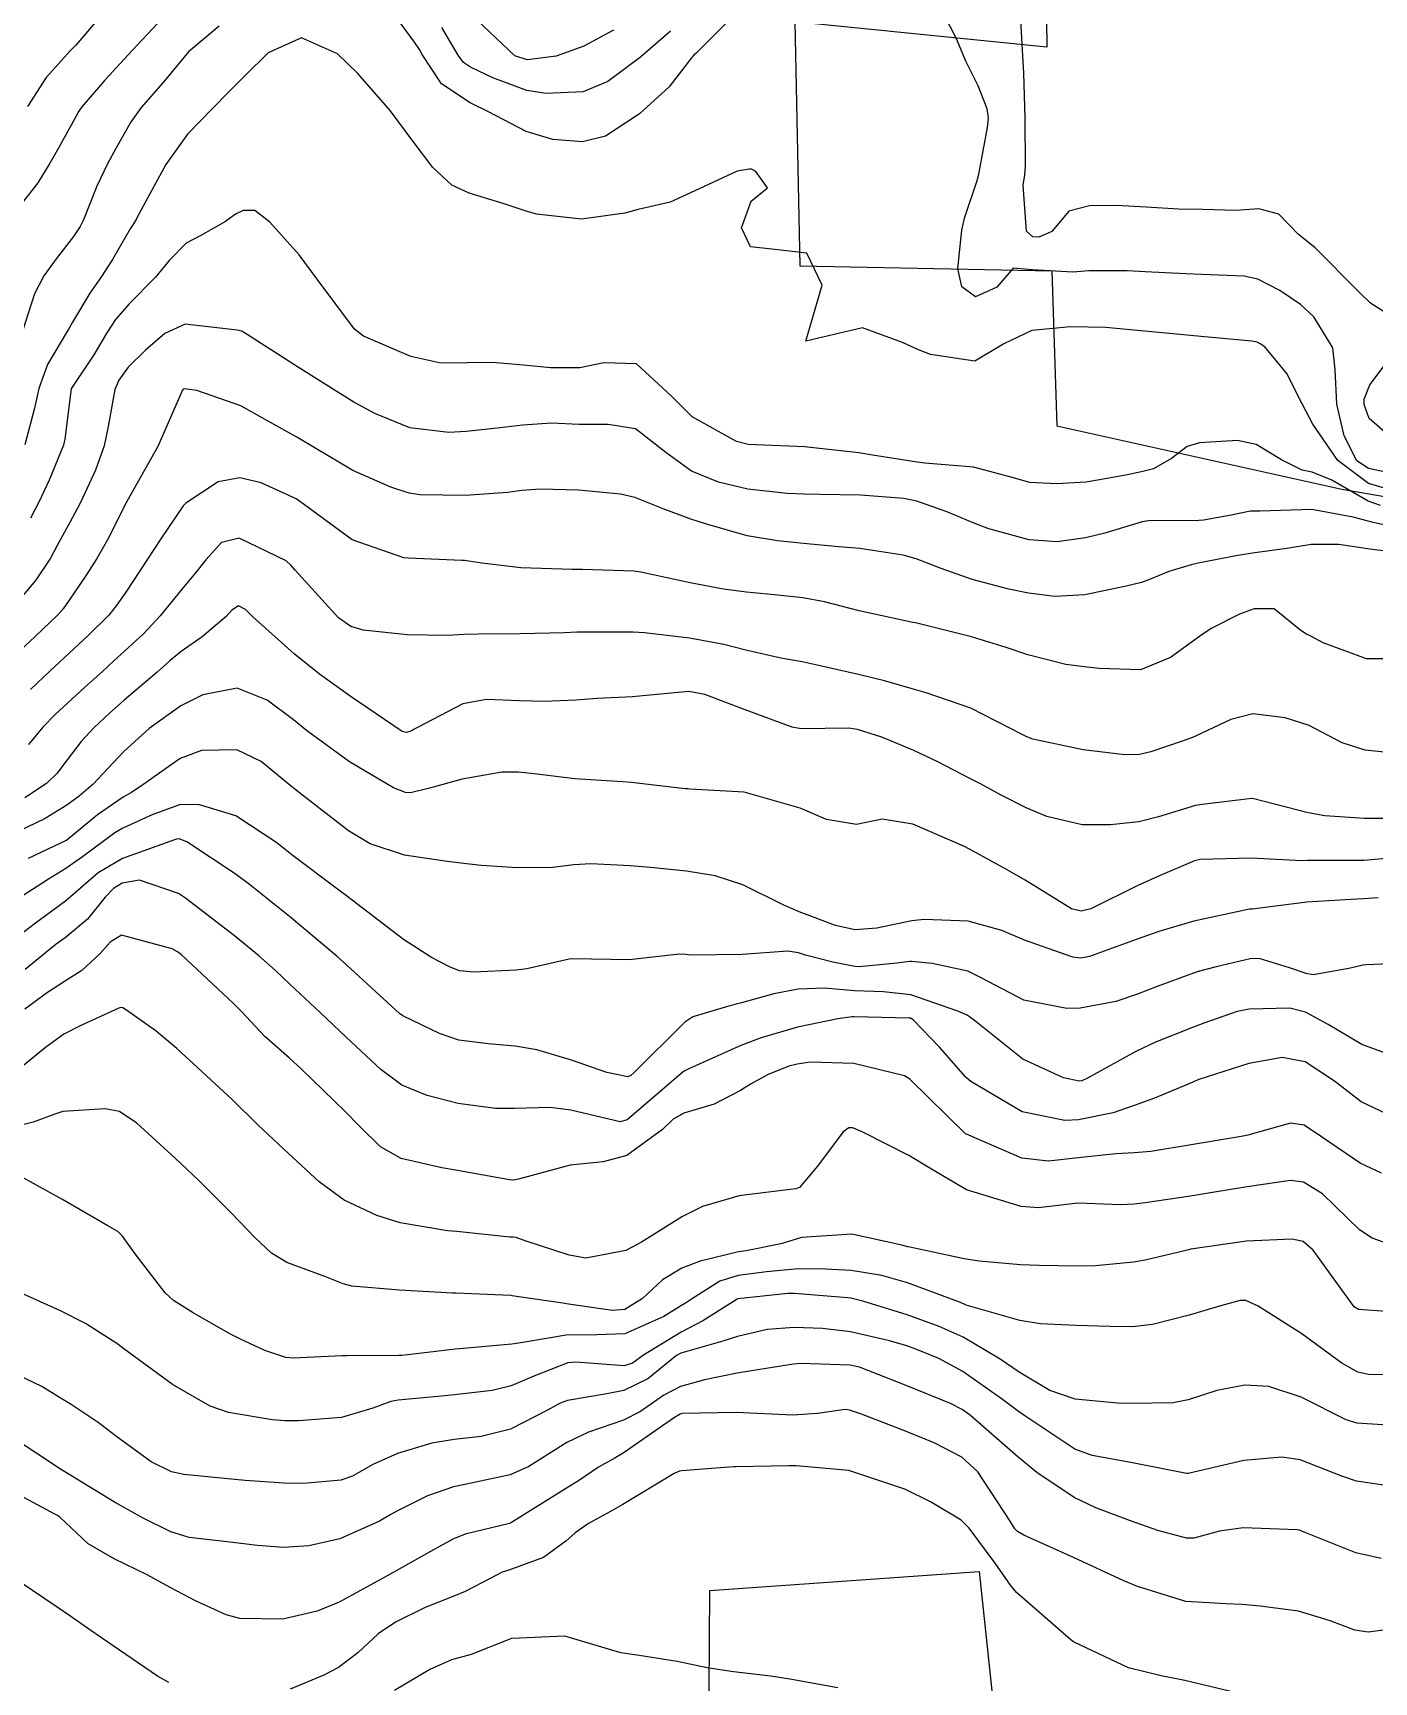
# Model space of a CAD drawing. Header units: metres. Extents: x 307586 to 320046, y 7427249 to 7434250.
# Drawn here: x 319524.2 to 319571.8, y 7429033.7 to 7429092.1 of the extents above; entities that cross this region are included whole.
import ezdxf

# ---------------------------------------------------------------- set-up
doc = ezdxf.new("R2010")
doc.units = ezdxf.units.M
doc.header["$MEASUREMENT"] = 0
for name, color, linetype in [('Curvas de Nivel 1m', 11, 'Continuous'), ('Curvas de Nivel 5m', 15, 'Continuous'), ('Edificações', 30, 'Continuous')]:
    doc.layers.add(name, color=color, linetype=linetype)

msp = doc.modelspace()

# ---------------------------------------------------------------- linework, layer by layer
at = {"layer": 'Curvas de Nivel 1m', "flags": 128}
for points, elevation in [([(319529.579, 7429093.473), (319527.763, 7429091.524), (319526.79, 7429090.467), (319525.976, 7429089.518), (319525.876, 7429089.374), (319525.729, 7429089.104), (319525.161, 7429088.083), (319524.848, 7429087.529), (319524.416, 7429086.823), (319523.697, 7429085.903)], 809), ([(319549.56, 7429093.233), (319547.765, 7429091.441), (319547.671, 7429091.354), (319547.591, 7429091.262), (319546.794, 7429090.228), (319545.743, 7429089.28), (319544.541, 7429088.482), (319543.728, 7429088.279), (319542.677, 7429088.368), (319541.733, 7429088.654), (319540.397, 7429089.343), (319539.746, 7429089.664), (319538.724, 7429090.337), (319538.039, 7429091.376), (319537.945, 7429091.557), (319537.767, 7429091.81), (319536.623, 7429093.392)], 808), ([(319573.036, 7429076.397), (319571.59, 7429076.701), (319571.171, 7429076.974), (319570.725, 7429077.86), (319570.468, 7429078.982), (319570.409, 7429080.209), (319570.317, 7429080.983), (319569.654, 7429082.081), (319569.171, 7429082.51), (319568.445, 7429083.008), (319567.669, 7429083.414), (319567.181, 7429083.514), (319565.671, 7429083.58), (319565.11, 7429083.607), (319563.672, 7429083.677), (319563.034, 7429083.709), (319561.672, 7429083.709), (319561.107, 7429083.66), (319559.672, 7429083.748), (319558.989, 7429083.805), (319558.416, 7429083.129), (319557.659, 7429082.787), (319557.172, 7429083.145), (319557.033, 7429083.786), (319557.174, 7429085.145), (319557.263, 7429085.579), (319557.711, 7429086.916), (319557.774, 7429087.139), (319558.086, 7429088.787), (319558.111, 7429089.134), (319558.067, 7429089.456), (319557.754, 7429090.267), (319557.311, 7429091.145), (319556.983, 7429091.936), (319556.356, 7429093.154)], 808), ([(319572.638, 7429081.935), (319571.659, 7429082.566), (319571.232, 7429082.974), (319569.686, 7429084.531), (319569.106, 7429084.999), (319568.412, 7429085.721), (319567.702, 7429085.905), (319566.878, 7429085.852), (319565.701, 7429085.882), (319564.854, 7429085.896), (319563.702, 7429085.971), (319562.651, 7429086.025), (319561.702, 7429086.017), (319560.969, 7429085.828), (319560.363, 7429085.103), (319559.899, 7429084.899), (319559.69, 7429084.918), (319559.469, 7429085.113), (319559.34, 7429086.747), (319559.401, 7429087.115), (319559.43, 7429087.402), (319559.421, 7429089.115), (319559.374, 7429090.731), (319559.349, 7429091.116), (319559.26, 7429092.6)], 809), ([(319530.848, 7429092.383), (319529.763, 7429091.47), (319528.851, 7429090.379), (319528.082, 7429089.495), (319527.728, 7429089.003), (319527.178, 7429088.045), (319526.884, 7429087.508), (319526.504, 7429086.713), (319526.031, 7429085.517), (319525.922, 7429085.285), (319525.684, 7429084.929), (319525.064, 7429084.134), (319524.627, 7429083.53), (319524.297, 7429082.893), (319523.863, 7429081.538)], 808), ([(319546.84, 7429092.202), (319545.783, 7429091.28), (319544.625, 7429090.42), (319543.75, 7429090.055), (319542.43, 7429090), (319541.751, 7429090.104), (319540.551, 7429090.546), (319539.759, 7429090.927), (319539.507, 7429091.1), (319539.316, 7429091.357), (319538.743, 7429092.336)], 809), ([(319572.521, 7429075.895), (319571.585, 7429076.174), (319570.502, 7429076.981), (319569.612, 7429078.27), (319569.232, 7429078.996), (319568.695, 7429080.066), (319567.913, 7429081.016), (319567.75, 7429081.125), (319567.644, 7429081.175), (319567.452, 7429081.215), (319565.646, 7429081.381), (319565.272, 7429081.418), (319563.648, 7429081.567), (319562.264, 7429081.696), (319561.649, 7429081.715), (319561.027, 7429081.718), (319559.648, 7429081.589), (319558.658, 7429081.125), (319557.637, 7429080.502), (319556.055, 7429080.74), (319555.64, 7429080.904), (319555.063, 7429081.166), (319553.648, 7429081.683), (319551.643, 7429081.21), (319552.222, 7429083.202), (319551.68, 7429084.335), (319550.432, 7429084.472), (319549.683, 7429084.554), (319549.36, 7429085.235), (319549.702, 7429086.182), (319550.284, 7429086.648), (319549.869, 7429087.228), (319549.714, 7429087.309), (319549.629, 7429087.317), (319549.209, 7429087.238), (319547.706, 7429086.547), (319546.827, 7429086.144), (319545.699, 7429085.887), (319545.226, 7429085.756), (319543.695, 7429085.54), (319542.093, 7429085.72), (319541.698, 7429085.834), (319540.951, 7429086.087), (319539.704, 7429086.462), (319539.096, 7429086.749), (319538.418, 7429087.369), (319537.727, 7429088.289), (319536.911, 7429089.388), (319535.756, 7429090.706), (319535.044, 7429091.407), (319533.768, 7429091.974), (319532.577, 7429091.438), (319531.751, 7429090.626), (319531.162, 7429090.036), (319530.604, 7429089.461), (319530.174, 7429089.02), (319529.724, 7429088.549), (319528.954, 7429087.481), (319528.077, 7429085.875), (319527.879, 7429085.497), (319527.809, 7429085.38), (319527.688, 7429085.194), (319527.067, 7429084.111), (319526.673, 7429083.51), (319526.258, 7429082.913), (319525.647, 7429081.883), (319525.517, 7429081.648), (319525.437, 7429081.522), (319524.765, 7429080.39), (319524.448, 7429079.532), (319524.297, 7429078.842), (319523.959, 7429077.536)], 807), ([(319572.007, 7429075.393), (319571.579, 7429075.546), (319570.282, 7429076.287), (319569.589, 7429076.566), (319569.23, 7429076.636), (319568.504, 7429077.006), (319567.601, 7429077.555), (319566.941, 7429077.689), (319565.601, 7429077.609), (319565.159, 7429077.485), (319564.6, 7429077.05), (319563.961, 7429076.684), (319563.588, 7429076.592), (319562.98, 7429076.462), (319561.584, 7429076.213), (319560.528, 7429076.156), (319559.584, 7429076.201), (319558.869, 7429076.404), (319557.589, 7429076.748), (319555.856, 7429076.892), (319555.591, 7429076.923), (319554.01, 7429077.176), (319553.594, 7429077.244), (319553.522, 7429077.253), (319551.597, 7429077.472), (319551.324, 7429077.486), (319549.598, 7429077.554), (319549.18, 7429077.655), (319547.612, 7429078.531), (319546.88, 7429079.267), (319545.634, 7429080.409), (319544.476, 7429080.45), (319543.633, 7429080.264), (319542.585, 7429080.269), (319541.633, 7429080.36), (319540.518, 7429080.457), (319539.634, 7429080.448), (319538.703, 7429080.433), (319537.636, 7429080.673), (319535.958, 7429081.397), (319535.645, 7429081.64), (319534.325, 7429083.413), (319533.676, 7429084.281), (319532.639, 7429085.436), (319532.104, 7429085.851), (319531.697, 7429085.853), (319531.428, 7429085.72), (319531.065, 7429085.456), (319530.19, 7429084.961), (319529.681, 7429084.685), (319529.077, 7429084.074), (319528.594, 7429083.486), (319527.653, 7429082.541), (319527.168, 7429081.984), (319526.866, 7429081.508), (319526.408, 7429080.736), (319525.613, 7429079.544), (319525.605, 7429079.528), (319525.378, 7429077.74), (319525.324, 7429077.523), (319524.818, 7429076.29), (319524.47, 7429075.531), (319524.159, 7429074.939)], 806), ([(319573.362, 7429076.943), (319571.616, 7429078.476), (319571.436, 7429078.972), (319571.434, 7429079.163), (319571.63, 7429079.661), (319572.608, 7429080.956)], 809), ([(319572.823, 7429073.682), (319571.556, 7429073.853), (319570.533, 7429074.006), (319569.558, 7429074.005), (319568.691, 7429073.867), (319567.553, 7429073.716), (319566.957, 7429073.621), (319565.547, 7429073.344), (319565.3, 7429073.289), (319564.506, 7429073.05), (319563.828, 7429072.769), (319563.539, 7429072.661), (319562.998, 7429072.529), (319561.534, 7429072.225), (319560.467, 7429072.167), (319559.535, 7429072.281), (319558.842, 7429072.427), (319557.539, 7429072.765), (319556.435, 7429073.151), (319555.548, 7429073.493), (319555.091, 7429073.623), (319553.553, 7429073.866), (319552.816, 7429073.929), (319551.555, 7429074.04), (319550.641, 7429074.135), (319549.559, 7429074.317), (319548.084, 7429074.733), (319547.568, 7429074.902), (319546.59, 7429075.27), (319545.577, 7429075.675), (319545.069, 7429075.794), (319543.579, 7429075.932), (319542.229, 7429075.97), (319541.579, 7429075.915), (319541.063, 7429075.851), (319539.577, 7429075.744), (319537.97, 7429075.767), (319537.577, 7429075.828), (319536.926, 7429076.04), (319535.585, 7429076.633), (319534.277, 7429077.413), (319533.597, 7429077.813), (319532.557, 7429078.39), (319531.608, 7429078.926), (319530.058, 7429079.466), (319529.614, 7429079.527), (319529.572, 7429079.512), (319529.538, 7429079.471), (319529.485, 7429079.345), (319528.677, 7429077.484), (319527.573, 7429075.533), (319527.561, 7429075.512), (319526.89, 7429074.169), (319526.512, 7429073.51), (319526.127, 7429072.924), (319525.528, 7429072.033), (319525.32, 7429071.727), (319525.141, 7429071.524), (319524.308, 7429070.735), (319523.499, 7429069.977)], 804), ([(319572.507, 7429069.949), (319571.513, 7429069.95), (319569.984, 7429070.52), (319569.521, 7429070.767), (319569.37, 7429070.841), (319569.143, 7429070.996), (319568.24, 7429071.72), (319567.53, 7429071.721), (319567.019, 7429071.534), (319566.035, 7429071.035), (319565.724, 7429070.835), (319565.519, 7429070.685), (319564.565, 7429069.997), (319563.508, 7429069.558), (319562.039, 7429069.613), (319561.509, 7429069.669), (319560.857, 7429069.749), (319559.513, 7429070.097), (319558.747, 7429070.354), (319557.519, 7429070.731), (319555.815, 7429071.157), (319555.524, 7429071.23), (319555.439, 7429071.246), (319553.528, 7429071.658), (319552.3, 7429071.968), (319551.532, 7429072.115), (319550.533, 7429072.22), (319549.534, 7429072.317), (319548.72, 7429072.428), (319547.537, 7429072.643), (319545.791, 7429073.027), (319545.541, 7429073.06), (319543.722, 7429073.117), (319543.541, 7429073.121), (319543.357, 7429073.118), (319541.541, 7429073.184), (319540.151, 7429073.344), (319539.544, 7429073.433), (319539.452, 7429073.443), (319537.545, 7429073.518), (319537.397, 7429073.529), (319535.554, 7429074.168), (319533.869, 7429075.417), (319533.575, 7429075.625), (319532.34, 7429076.198), (319531.582, 7429076.366), (319530.811, 7429076.227), (319529.669, 7429075.469), (319529.616, 7429075.426), (319529.572, 7429075.376), (319528.797, 7429074.239), (319528.31, 7429073.488), (319527.531, 7429072.321), (319527.198, 7429071.831), (319526.939, 7429071.506), (319526.227, 7429070.798), (319525.502, 7429070.129), (319525.185, 7429069.836), (319524.853, 7429069.526), (319524.153, 7429068.867)], 803), ([(319573.066, 7429066.543), (319571.47, 7429066.718), (319570.652, 7429066.978), (319569.482, 7429067.587), (319568.633, 7429067.856), (319567.488, 7429068.004), (319566.71, 7429067.803), (319565.476, 7429067.219), (319565.352, 7429067.164), (319565.019, 7429067.045), (319563.869, 7429066.656), (319563.468, 7429066.566), (319562.948, 7429066.548), (319561.469, 7429066.721), (319559.688, 7429067.108), (319559.474, 7429067.181), (319559.334, 7429067.253), (319557.489, 7429068.204), (319555.908, 7429068.744), (319555.498, 7429068.861), (319554.432, 7429069.171), (319553.505, 7429069.396), (319552.039, 7429069.732), (319551.509, 7429069.845), (319550.753, 7429069.976), (319549.513, 7429070.261), (319548.732, 7429070.458), (319547.517, 7429070.683), (319545.92, 7429070.875), (319545.519, 7429070.893), (319543.913, 7429070.903), (319543.519, 7429070.896), (319543.09, 7429070.878), (319541.518, 7429070.834), (319540.038, 7429070.825), (319539.518, 7429070.81), (319538.938, 7429070.782), (319537.514, 7429070.801), (319535.949, 7429070.963), (319535.518, 7429071.095), (319535.079, 7429071.404), (319533.54, 7429073.097), (319533.391, 7429073.271), (319533.22, 7429073.425), (319531.555, 7429074.228), (319530.933, 7429074.076), (319530.371, 7429073.462), (319530.001, 7429073.003), (319529.533, 7429072.436), (319528.756, 7429071.482), (319528.16, 7429070.844), (319527.504, 7429070.237), (319527.117, 7429069.886), (319526.71, 7429069.508), (319526.069, 7429068.932), (319525.482, 7429068.397), (319525.028, 7429067.974), (319524.596, 7429067.529), (319524.084, 7429066.917)], 802), ([(319572.108, 7429064.295), (319571.443, 7429064.294), (319570.04, 7429064.388), (319569.445, 7429064.489), (319567.477, 7429064.995), (319567.453, 7429064.999), (319565.696, 7429064.791), (319565.449, 7429064.747), (319564.14, 7429064.355), (319563.44, 7429064.177), (319562.445, 7429064.068), (319561.438, 7429064.072), (319560.188, 7429064.357), (319559.446, 7429064.675), (319558.566, 7429065.123), (319557.838, 7429065.516), (319557.459, 7429065.708), (319556.321, 7429066.295), (319555.468, 7429066.707), (319554.336, 7429067.171), (319553.477, 7429067.45), (319553.165, 7429067.497), (319551.477, 7429067.473), (319551.162, 7429067.529), (319549.487, 7429068.15), (319548.058, 7429068.688), (319547.496, 7429068.789), (319546.106, 7429068.662), (319545.493, 7429068.608), (319544.24, 7429068.544), (319543.491, 7429068.492), (319542.367, 7429068.44), (319541.49, 7429068.46), (319540.317, 7429068.515), (319539.488, 7429068.355), (319537.607, 7429067.378), (319537.472, 7429067.338), (319537.336, 7429067.381), (319535.485, 7429068.626), (319534.406, 7429069.411), (319533.504, 7429070.132), (319532.034, 7429071.442), (319531.784, 7429071.704), (319531.527, 7429071.837), (319531.296, 7429071.682), (319531.089, 7429071.454), (319530.247, 7429070.728), (319529.504, 7429070.208), (319529.093, 7429069.882), (319528.649, 7429069.483), (319527.483, 7429068.488), (319526.959, 7429068.025), (319526.403, 7429067.511), (319525.958, 7429067.025), (319525.461, 7429066.369), (319525.095, 7429065.885), (319524.73, 7429065.527), (319523.961, 7429065.019)], 801), ([(319571.925, 7429061.479), (319571.408, 7429061.438), (319570.961, 7429061.42), (319569.406, 7429061.326), (319567.465, 7429061.081), (319567.403, 7429061.073), (319567.352, 7429061.072), (319567.097, 7429061.023), (319565.399, 7429060.657), (319564.16, 7429060.287), (319563.392, 7429060.015), (319561.702, 7429059.401), (319561.385, 7429059.341), (319561.1, 7429059.379), (319559.392, 7429059.977), (319558.587, 7429060.315), (319557.398, 7429060.656), (319555.841, 7429060.713), (319555.398, 7429060.661), (319554.159, 7429060.409), (319553.395, 7429060.35), (319552.698, 7429060.492), (319551.401, 7429060.982), (319550.857, 7429061.215), (319549.41, 7429061.935), (319548.431, 7429062.263), (319547.415, 7429062.43), (319546.134, 7429062.554), (319545.416, 7429062.615), (319544.025, 7429062.685), (319543.416, 7429062.649), (319542.664, 7429062.56), (319541.415, 7429062.545), (319540.131, 7429062.628), (319539.416, 7429062.706), (319538.839, 7429062.78), (319537.419, 7429062.989), (319536.2, 7429063.392), (319535.43, 7429063.85), (319533.581, 7429065.288), (319533.453, 7429065.396), (319533.426, 7429065.42), (319532.333, 7429066.308), (319531.466, 7429066.721), (319530.222, 7429066.706), (319529.462, 7429066.424), (319528.139, 7429065.49), (319527.734, 7429065.21), (319527.446, 7429065.045), (319526.528, 7429064.418), (319525.44, 7429063.52), (319524.08, 7429062.87)], 799), ([(319573.385, 7429059.186), (319571.514, 7429059.098), (319571.384, 7429059.087), (319571.286, 7429059.069), (319570.893, 7429058.975), (319569.622, 7429058.745), (319569.38, 7429058.797), (319568.783, 7429058.996), (319567.708, 7429059.329), (319567.386, 7429059.316), (319566.186, 7429059.028), (319565.553, 7429058.865), (319565.379, 7429058.81), (319564.094, 7429058.331), (319563.368, 7429058.05), (319562.632, 7429057.803), (319561.36, 7429057.569), (319560.894, 7429057.561), (319559.364, 7429057.856), (319557.862, 7429058.646), (319557.379, 7429058.877), (319556.118, 7429059.153), (319555.384, 7429059.225), (319555.325, 7429059.219), (319554.87, 7429059.165), (319553.526, 7429059.034), (319553.381, 7429059.041), (319552.601, 7429059.192), (319551.625, 7429059.446), (319551.386, 7429059.526), (319551.008, 7429059.593), (319549.385, 7429059.474), (319547.579, 7429059.451), (319547.385, 7429059.47), (319547.167, 7429059.48), (319545.383, 7429059.28), (319543.383, 7429059.316), (319543.255, 7429059.302), (319541.746, 7429058.956), (319541.377, 7429058.918), (319539.868, 7429058.845), (319539.368, 7429058.892), (319539.034, 7429059.019), (319538.375, 7429059.365), (319537.382, 7429060), (319535.555, 7429061.398), (319535.404, 7429061.515), (319534.991, 7429061.82), (319533.419, 7429063.003), (319533.184, 7429063.187), (319532.885, 7429063.428), (319531.437, 7429064.381), (319530.113, 7429064.793), (319529.442, 7429064.771), (319528.489, 7429064.433), (319527.43, 7429063.951), (319527.145, 7429063.785), (319526.776, 7429063.506), (319526, 7429062.931), (319525.413, 7429062.519), (319524.797, 7429062.138), (319523.864, 7429061.535)], 798), ([(319572.316, 7429055.929), (319571.346, 7429056.283), (319570.155, 7429056.982), (319569.359, 7429057.422), (319568.793, 7429057.564), (319567.361, 7429057.535), (319566.93, 7429057.446), (319565.75, 7429057.034), (319565.351, 7429056.879), (319564.039, 7429056.36), (319563.343, 7429056.036), (319561.62, 7429055.086), (319561.429, 7429054.991), (319561.331, 7429054.979), (319560.777, 7429055.096), (319559.339, 7429055.76), (319557.626, 7429057.127), (319557.356, 7429057.316), (319557.035, 7429057.457), (319555.366, 7429058.038), (319554.39, 7429058.148), (319553.368, 7429058.187), (319552.294, 7429058.272), (319551.368, 7429058.242), (319550.505, 7429058.079), (319549.361, 7429057.761), (319548.947, 7429057.649), (319547.63, 7429057.256), (319547.351, 7429057.072), (319545.539, 7429055.277), (319545.434, 7429055.176), (319545.331, 7429055.132), (319544.586, 7429055.287), (319543.337, 7429055.726), (319542.109, 7429056.087), (319541.342, 7429056.224), (319540.375, 7429056.307), (319539.344, 7429056.438), (319538.653, 7429056.667), (319537.352, 7429057.3), (319537.24, 7429057.381), (319535.37, 7429059.096), (319535.023, 7429059.404), (319533.393, 7429060.773), (319532.573, 7429061.432), (319531.915, 7429061.949), (319531.412, 7429062.327), (319529.705, 7429063.467), (319529.424, 7429063.572), (319529.336, 7429063.56), (319529.102, 7429063.475), (319527.417, 7429062.87), (319526.56, 7429062.36), (319525.571, 7429061.518), (319525.486, 7429061.435), (319525.401, 7429061.359), (319524.337, 7429060.582), (319523.378, 7429059.847)], 797), ([(319572.649, 7429053.614), (319571.322, 7429054.25), (319570.385, 7429054.979), (319569.34, 7429055.669), (319568.522, 7429055.817), (319567.339, 7429055.607), (319565.571, 7429055.036), (319565.401, 7429054.97), (319565.331, 7429054.937), (319563.995, 7429054.381), (319563.319, 7429054.131), (319562.532, 7429053.855), (319561.311, 7429053.605), (319560.82, 7429053.585), (319559.315, 7429053.892), (319557.491, 7429054.968), (319557.332, 7429055.094), (319557.296, 7429055.131), (319556.385, 7429056.186), (319555.45, 7429057.159), (319555.354, 7429057.208), (319555.297, 7429057.218), (319553.354, 7429057.259), (319553.28, 7429057.256), (319552.772, 7429057.189), (319551.35, 7429056.894), (319550.055, 7429056.514), (319549.343, 7429056.244), (319547.517, 7429055.43), (319547.334, 7429055.333), (319547.217, 7429055.252), (319546.211, 7429054.375), (319545.308, 7429053.606), (319545.056, 7429053.533), (319543.313, 7429053.954), (319542.578, 7429054.047), (319541.313, 7429054.013), (319540.639, 7429054.01), (319539.316, 7429054.192), (319538.221, 7429054.465), (319537.325, 7429054.832), (319536.576, 7429055.388), (319535.344, 7429056.544), (319534.422, 7429057.409), (319533.363, 7429058.405), (319532.839, 7429058.899), (319532.236, 7429059.437), (319531.383, 7429060.136), (319529.654, 7429061.467), (319529.405, 7429061.63), (319528.026, 7429062.108), (319527.408, 7429061.994), (319527.097, 7429061.812), (319526.799, 7429061.506), (319526.177, 7429060.726), (319525.381, 7429060.057), (319525.066, 7429059.835), (319524.685, 7429059.527), (319523.963, 7429058.938)], 796), ([(319573.048, 7429048.943), (319571.715, 7429049.411), (319571.27, 7429049.704), (319569.954, 7429050.983), (319569.287, 7429051.403), (319568.826, 7429051.457), (319567.285, 7429051.231), (319566.059, 7429051.028), (319565.282, 7429050.904), (319563.667, 7429050.668), (319563.278, 7429050.613), (319562.808, 7429050.597), (319561.278, 7429050.648), (319559.888, 7429050.492), (319559.277, 7429050.533), (319557.342, 7429051.129), (319557.283, 7429051.156), (319556.035, 7429051.894), (319555.295, 7429052.341), (319553.664, 7429053.176), (319553.305, 7429053.322), (319553.164, 7429053.323), (319552.961, 7429053.185), (319552.058, 7429051.966), (319551.417, 7429051.208), (319551.282, 7429051.156), (319549.554, 7429050.954), (319549.28, 7429050.91), (319547.982, 7429050.537), (319547.272, 7429050.176), (319545.814, 7429049.272), (319545.458, 7429049.079), (319545.258, 7429048.978), (319543.84, 7429048.708), (319543.256, 7429048.808), (319541.697, 7429049.323), (319541.373, 7429049.437), (319541.264, 7429049.445), (319541.151, 7429049.444), (319539.266, 7429049.645), (319538.943, 7429049.676), (319537.262, 7429049.959), (319536.433, 7429050.215), (319535.273, 7429050.754), (319534.395, 7429051.409), (319533.293, 7429052.429), (319532.777, 7429052.907), (319532.218, 7429053.436), (319531.316, 7429054.314), (319530.076, 7429055.463), (319529.34, 7429056.137), (319528.614, 7429056.75), (319527.561, 7429057.497), (319527.434, 7429057.58), (319527.354, 7429057.596), (319527.287, 7429057.567), (319527.163, 7429057.502), (319525.923, 7429056.939), (319525.344, 7429056.651), (319524.69, 7429056.176), (319523.91, 7429055.534)], 794), ([(319573.046, 7429046.757), (319571.232, 7429046.878), (319571.073, 7429046.972), (319570.639, 7429047.579), (319569.621, 7429048.986), (319569.266, 7429049.297), (319568.881, 7429049.38), (319567.266, 7429049.303), (319565.366, 7429049.038), (319565.28, 7429049.023), (319565.263, 7429049.016), (319563.675, 7429048.637), (319563.255, 7429048.558), (319561.905, 7429048.429), (319561.253, 7429048.415), (319559.911, 7429048.445), (319559.253, 7429048.467), (319557.785, 7429048.595), (319557.256, 7429048.685), (319555.333, 7429049.088), (319555.262, 7429049.104), (319555.041, 7429049.162), (319553.267, 7429049.56), (319551.493, 7429049.434), (319551.265, 7429049.369), (319551.148, 7429049.327), (319550.756, 7429049.215), (319549.522, 7429048.965), (319549.258, 7429048.924), (319547.898, 7429048.599), (319547.249, 7429048.348), (319546.564, 7429047.939), (319545.856, 7429047.271), (319545.229, 7429046.885), (319544.791, 7429046.847), (319543.231, 7429047.078), (319543.031, 7429047.103), (319541.462, 7429047.327), (319541.234, 7429047.372), (319541.19, 7429047.374), (319539.235, 7429047.462), (319539.118, 7429047.468), (319537.235, 7429047.572), (319535.552, 7429047.711), (319535.237, 7429047.793), (319534.595, 7429048.051), (319533.244, 7429048.549), (319532.7, 7429048.88), (319532.111, 7429049.437), (319531.266, 7429050.309), (319530.119, 7429051.462), (319529.291, 7429052.248), (319527.927, 7429053.484), (319527.309, 7429053.899), (319526.805, 7429054.003), (319525.309, 7429053.899), (319525.021, 7429053.809), (319524.257, 7429053.53), (319523.5, 7429053.339)], 793), ([(319573.207, 7429044.552), (319571.587, 7429044.584), (319571.208, 7429044.664), (319570.644, 7429044.976), (319569.223, 7429046.025), (319567.68, 7429047.006), (319567.236, 7429047.203), (319567.043, 7429047.205), (319566.383, 7429047.023), (319565.229, 7429046.685), (319563.924, 7429046.355), (319563.225, 7429046.268), (319562.428, 7429046.275), (319561.225, 7429046.321), (319559.948, 7429046.38), (319559.227, 7429046.498), (319557.325, 7429047.036), (319557.232, 7429047.083), (319557.198, 7429047.096), (319557.118, 7429047.132), (319555.243, 7429047.828), (319554.33, 7429048.086), (319553.249, 7429048.266), (319552.116, 7429048.331), (319551.249, 7429048.314), (319550.25, 7429048.217), (319549.246, 7429048.084), (319548.588, 7429047.892), (319547.592, 7429047.246), (319547.374, 7429047.106), (319547.231, 7429047.024), (319546.605, 7429046.638), (319545.22, 7429046.016), (319543.905, 7429045.979), (319543.22, 7429045.991), (319541.611, 7429045.718), (319541.216, 7429045.657), (319539.36, 7429045.494), (319539.214, 7429045.476), (319538.235, 7429045.36), (319537.326, 7429045.254), (319537.211, 7429045.247), (319535.366, 7429045.242), (319535.21, 7429045.237), (319533.474, 7429045.153), (319533.209, 7429045.186), (319532.46, 7429045.431), (319531.6, 7429045.827), (319531.219, 7429046.026), (319529.927, 7429046.761), (319529.23, 7429047.198), (319528.929, 7429047.473), (319527.872, 7429048.859), (319527.422, 7429049.488), (319527.255, 7429049.65), (319526.901, 7429049.853), (319525.272, 7429050.793), (319523.924, 7429051.534)], 792), ([(319572.977, 7429042.74), (319571.182, 7429042.851), (319570.799, 7429042.974), (319569.195, 7429043.77), (319568.048, 7429044.154), (319567.201, 7429044.206), (319566.214, 7429044.009), (319565.192, 7429043.675), (319564.664, 7429043.572), (319563.19, 7429043.546), (319562.692, 7429043.566), (319561.192, 7429043.7), (319560.286, 7429044.009), (319559.206, 7429044.662), (319558.529, 7429045.117), (319557.221, 7429045.897), (319556.366, 7429046.285), (319555.228, 7429046.695), (319553.667, 7429047.176), (319553.234, 7429047.282), (319553.116, 7429047.301), (319551.237, 7429047.452), (319551.003, 7429047.446), (319549.233, 7429047.263), (319549.209, 7429047.254), (319549.168, 7429047.231), (319547.99, 7429046.477), (319547.221, 7429046.083), (319545.887, 7429045.27), (319545.502, 7429044.982), (319545.207, 7429044.883), (319543.489, 7429045.016), (319543.208, 7429044.994), (319542.002, 7429044.517), (319541.196, 7429044.175), (319540.522, 7429044.007), (319539.191, 7429043.862), (319538.732, 7429043.813), (319537.187, 7429043.67), (319536.935, 7429043.626), (319536.287, 7429043.383), (319535.179, 7429043.05), (319533.662, 7429042.931), (319533.178, 7429042.938), (319532.725, 7429042.974), (319531.181, 7429043.233), (319530.526, 7429043.457), (319529.194, 7429044.225), (319527.462, 7429045.488), (319527.215, 7429045.675), (319526.106, 7429046.391), (319525.226, 7429046.84), (319523.668, 7429047.536)], 791), ([(319572.032, 7429038.054), (319571.132, 7429038.252), (319569.304, 7429038.988), (319569.144, 7429039.056), (319569.061, 7429039.074), (319567.144, 7429039.143), (319566.306, 7429039.023), (319565.4, 7429038.776), (319565.139, 7429038.778), (319564.117, 7429039.05), (319563.146, 7429039.395), (319561.926, 7429039.854), (319561.154, 7429040.216), (319559.829, 7429041.103), (319559.168, 7429041.646), (319557.481, 7429043.127), (319557.186, 7429043.341), (319556.774, 7429043.552), (319555.198, 7429044.188), (319553.543, 7429044.842), (319553.209, 7429044.915), (319551.449, 7429044.967), (319551.209, 7429044.941), (319549.72, 7429044.71), (319549.204, 7429044.622), (319548.047, 7429044.394), (319547.197, 7429044.158), (319546.608, 7429043.842), (319545.779, 7429043.271), (319545.18, 7429042.963), (319543.939, 7429042.529), (319543.172, 7429042.166), (319541.825, 7429041.32), (319541.16, 7429041.016), (319539.777, 7429040.723), (319539.152, 7429040.595), (319538.228, 7429040.278), (319537.138, 7429039.735), (319536.907, 7429039.603), (319536.531, 7429039.379), (319535.126, 7429038.751), (319534.028, 7429038.507), (319533.123, 7429038.44), (319532.21, 7429038.52), (319531.125, 7429038.65), (319529.787, 7429038.802), (319529.128, 7429039.004), (319528.156, 7429039.48), (319527.141, 7429040.058), (319525.8, 7429040.863), (319525.159, 7429041.259), (319524.759, 7429041.524), (319523.173, 7429042.575)], 789), ([(319573.1, 7429035.648), (319571.577, 7429035.442), (319571.098, 7429035.515), (319570.23, 7429035.85), (319569.105, 7429036.183), (319567.748, 7429036.362), (319567.107, 7429036.429), (319566.531, 7429036.443), (319565.108, 7429036.532), (319563.396, 7429037.057), (319563.115, 7429037.177), (319562.915, 7429037.264), (319561.128, 7429038.085), (319559.366, 7429038.881), (319559.141, 7429039.014), (319559.051, 7429039.111), (319558.879, 7429039.38), (319557.737, 7429041.124), (319557.168, 7429041.648), (319556.189, 7429042.161), (319555.177, 7429042.572), (319553.62, 7429043.176), (319553.185, 7429043.32), (319553.034, 7429043.333), (319552.06, 7429043.197), (319551.182, 7429043.14), (319549.183, 7429043.23), (319547.24, 7429043.192), (319547.182, 7429043.177), (319546.983, 7429043.056), (319545.168, 7429041.79), (319544.843, 7429041.606), (319544.294, 7429041.289), (319543.622, 7429040.831), (319543.155, 7429040.547), (319541.204, 7429039.329), (319541.165, 7429039.307), (319541.142, 7429039.295), (319539.561, 7429038.913), (319539.127, 7429038.736), (319538.236, 7429038.245), (319537.115, 7429037.619), (319536.7, 7429037.376), (319535.104, 7429036.507), (319534.325, 7429036.183), (319533.098, 7429035.904), (319531.579, 7429035.924), (319531.099, 7429036.057), (319530.009, 7429036.556), (319529.108, 7429037.023), (319528.297, 7429037.478), (319527.119, 7429038.049), (319526.198, 7429038.578), (319525.195, 7429039.519), (319525.134, 7429039.571), (319525.023, 7429039.632), (319523.149, 7429040.637)], 788), ([(319566.751, 7429033.332), (319565.073, 7429033.733), (319564.234, 7429033.89), (319563.08, 7429034.175), (319561.148, 7429035.089), (319561.115, 7429035.111), (319561.093, 7429035.126), (319560.859, 7429035.328), (319559.11, 7429036.848), (319558.892, 7429037.112), (319558.351, 7429037.891), (319557.43, 7429039.127), (319557.146, 7429039.411), (319556.065, 7429040.059), (319555.156, 7429040.518), (319553.163, 7429041.18), (319551.293, 7429041.337), (319551.164, 7429041.338), (319551.04, 7429041.335), (319549.164, 7429041.309), (319549.089, 7429041.305), (319548.148, 7429041.24), (319547.25, 7429041.161), (319547.162, 7429041.147), (319546.974, 7429041.065), (319545.15, 7429039.969), (319544.713, 7429039.718), (319543.943, 7429039.292), (319543.464, 7429038.971), (319543.133, 7429038.669), (319542.347, 7429038.089), (319541.118, 7429037.644), (319540.878, 7429037.57), (319540.423, 7429037.337), (319539.567, 7429036.886), (319539.106, 7429036.7), (319538.146, 7429036.316), (319537.097, 7429035.799), (319536.485, 7429035.379), (319535.757, 7429034.716), (319535.075, 7429034.193), (319534.553, 7429033.923), (319533.367, 7429033.417)], 787), ([(319529.066, 7429033.659), (319528.655, 7429033.889), (319527.085, 7429034.961), (319526.299, 7429035.502), (319525.585, 7429036), (319525.101, 7429036.328), (319523.323, 7429037.538)], 787), ([(319552.779, 7429033.472), (319551.071, 7429033.782), (319550.406, 7429033.883), (319549.075, 7429034.036), (319548.139, 7429034.177), (319547.08, 7429034.405), (319545.737, 7429034.617), (319545.084, 7429034.706), (319543.093, 7429035.3), (319541.202, 7429035.218), (319541.091, 7429035.171), (319539.775, 7429034.651), (319539.08, 7429034.466), (319538.318, 7429034.114), (319537.063, 7429033.37)], 786)]:
    msp.add_lwpolyline(points, dxfattribs=dict(at, elevation=elevation))
at = {"layer": 'Curvas de Nivel 5m', "flags": 128}
for points, elevation in [([(319526.598, 7429092.688), (319525.765, 7429091.709), (319525.671, 7429091.614), (319525.578, 7429091.522), (319524.715, 7429090.563), (319524.054, 7429089.537)], 810), ([(319544.821, 7429092.241), (319543.767, 7429091.678), (319542.793, 7429091.315), (319541.762, 7429091.189), (319541.323, 7429091.334), (319539.777, 7429092.801)], 810), ([(319573.565, 7429074.396), (319571.747, 7429074.79), (319571.571, 7429074.832), (319571.046, 7429074.975), (319569.576, 7429075.252), (319567.743, 7429075.186), (319567.575, 7429075.184), (319567.408, 7429075.188), (319566.663, 7429075.029), (319565.736, 7429074.872), (319565.57, 7429074.86), (319563.784, 7429074.844), (319563.569, 7429074.812), (319562.239, 7429074.404), (319561.56, 7429074.245), (319560.556, 7429074.102), (319559.559, 7429074.172), (319558.129, 7429074.567), (319557.567, 7429074.777), (319556.67, 7429075.149), (319555.577, 7429075.537), (319555.11, 7429075.632), (319553.579, 7429075.757), (319552.152, 7429075.775), (319551.579, 7429075.785), (319550.981, 7429075.814), (319549.58, 7429075.97), (319548.548, 7429076.211), (319547.586, 7429076.606), (319546.674, 7429077.269), (319545.605, 7429078.111), (319544.634, 7429078.263), (319543.607, 7429078.258), (319542.62, 7429078.303), (319541.607, 7429078.236), (319540.803, 7429078.14), (319539.603, 7429078.007), (319538.99, 7429077.971), (319537.604, 7429078.145), (319536.36, 7429078.645), (319535.618, 7429079.058), (319535.052, 7429079.406), (319533.626, 7429080.309), (319531.834, 7429081.447), (319531.723, 7429081.528), (319531.644, 7429081.567), (319531.486, 7429081.61), (319529.646, 7429081.82), (319528.916, 7429081.481), (319528.234, 7429080.891), (319527.625, 7429080.289), (319527.291, 7429079.83), (319527.15, 7429079.505), (319526.916, 7429078.191), (319526.774, 7429077.508), (319526.459, 7429076.637), (319525.945, 7429075.516), (319525.816, 7429075.271), (319525.562, 7429074.813), (319525.108, 7429073.966), (319524.861, 7429073.527), (319524.334, 7429072.733), (319523.525, 7429071.763)], 805), ([(319572.989, 7429062.947), (319571.421, 7429062.797), (319569.608, 7429062.801), (319569.421, 7429062.798), (319569.22, 7429062.792), (319567.422, 7429062.886), (319565.623, 7429062.835), (319565.42, 7429062.786), (319564.201, 7429062.266), (319563.411, 7429061.913), (319561.741, 7429061.085), (319561.402, 7429061.005), (319561.06, 7429061.093), (319559.413, 7429062.102), (319558.774, 7429062.477), (319557.569, 7429063.138), (319557.424, 7429063.216), (319557.266, 7429063.301), (319555.437, 7429064.088), (319554.347, 7429064.263), (319553.436, 7429064.079), (319552.375, 7429064.26), (319551.445, 7429064.655), (319549.453, 7429065.23), (319547.53, 7429065.335), (319547.454, 7429065.338), (319547.366, 7429065.349), (319545.456, 7429065.57), (319545.148, 7429065.591), (319543.457, 7429065.7), (319542.01, 7429065.873), (319541.459, 7429065.931), (319540.863, 7429065.932), (319539.456, 7429065.683), (319538.302, 7429065.367), (319537.627, 7429065.201), (319537.45, 7429065.215), (319537.03, 7429065.384), (319535.462, 7429066.297), (319533.947, 7429067.415), (319533.477, 7429067.785), (319532.541, 7429068.491), (319531.488, 7429068.91), (319530.269, 7429068.678), (319529.481, 7429068.285), (319528.368, 7429067.487), (319527.465, 7429066.671), (319526.896, 7429066.068), (319526.38, 7429065.511), (319525.879, 7429065.083), (319525.442, 7429064.761), (319524.675, 7429064.287), (319523.425, 7429063.688)], 800), ([(319572.049, 7429051.717), (319571.294, 7429052.073), (319569.96, 7429052.983), (319569.309, 7429053.424), (319568.821, 7429053.484), (319567.304, 7429053.066), (319567.262, 7429053.053), (319567.067, 7429053.014), (319565.3, 7429052.718), (319563.87, 7429052.481), (319563.297, 7429052.435), (319562.626, 7429052.4), (319561.295, 7429052.255), (319560.246, 7429052.148), (319559.294, 7429052.254), (319557.338, 7429053.094), (319557.303, 7429053.113), (319555.331, 7429055.047), (319555.139, 7429055.162), (319553.337, 7429055.605), (319551.793, 7429055.658), (319551.337, 7429055.585), (319551.044, 7429055.505), (319550.306, 7429055.22), (319549.677, 7429054.877), (319549.324, 7429054.647), (319548.394, 7429054.162), (319547.312, 7429053.841), (319546.937, 7429053.627), (319546.557, 7429053.261), (319545.294, 7429052.341), (319544.457, 7429052.123), (319543.29, 7429051.999), (319541.458, 7429051.5), (319541.284, 7429051.474), (319541.133, 7429051.483), (319539.288, 7429051.812), (319538.742, 7429051.902), (319537.292, 7429052.236), (319536.566, 7429052.651), (319535.808, 7429053.392), (319535.31, 7429053.901), (319533.75, 7429055.416), (319533.337, 7429055.791), (319532.47, 7429056.559), (319531.642, 7429057.446), (319531.501, 7429057.594), (319531.356, 7429057.729), (319529.496, 7429059.469), (319529.374, 7429059.564), (319529.181, 7429059.668), (319527.383, 7429060.157), (319526.981, 7429059.902), (319526.628, 7429059.507), (319525.979, 7429058.902), (319525.363, 7429058.508), (319524.764, 7429058.121), (319523.959, 7429057.534)], 795), ([(319572.779, 7429040.565), (319571.161, 7429040.794), (319570.645, 7429040.975), (319569.169, 7429041.551), (319568.515, 7429041.651), (319567.168, 7429041.529), (319565.194, 7429041.071), (319565.163, 7429041.064), (319565.139, 7429041.064), (319563.167, 7429041.462), (319561.792, 7429041.704), (319561.171, 7429041.937), (319559.403, 7429043.108), (319559.185, 7429043.271), (319558.618, 7429043.69), (319557.206, 7429044.682), (319556.354, 7429045.143), (319555.536, 7429045.475), (319555.217, 7429045.591), (319554.611, 7429045.774), (319553.222, 7429046.09), (319552.236, 7429046.208), (319551.223, 7429046.241), (319550.272, 7429046.17), (319549.22, 7429045.926), (319548.696, 7429045.758), (319547.214, 7429045.335), (319547.051, 7429045.252), (319546.038, 7429044.429), (319545.194, 7429044.007), (319544.589, 7429043.889), (319543.188, 7429043.66), (319542.931, 7429043.56), (319542.487, 7429043.31), (319541.176, 7429042.64), (319540.138, 7429042.376), (319539.172, 7429042.274), (319538.384, 7429042.145), (319537.167, 7429041.776), (319536.297, 7429041.383), (319535.57, 7429040.98), (319535.154, 7429040.827), (319533.852, 7429040.713), (319533.153, 7429040.731), (319531.769, 7429040.825), (319531.154, 7429040.879), (319529.591, 7429041.031), (319529.158, 7429041.128), (319528.437, 7429041.477), (319527.172, 7429042.406), (319526.558, 7429042.88), (319525.602, 7429043.514), (319525.187, 7429043.768), (319524.565, 7429044.153), (319523.202, 7429044.803)], 790)]:
    msp.add_lwpolyline(points, dxfattribs=dict(at, elevation=elevation))
at = {"layer": 'Edificações'}
for points in [[(319589.886, 7429096.417), (319560.092, 7429099.322), (319560.181, 7429091.638), (319551.252, 7429092.539), (319551.432, 7429083.89), (319560.362, 7429083.71), (319560.542, 7429078.214), (319570.644, 7429075.962), (319579.316, 7429074.482)], [(319557.785, 7429037.595), (319559.246, 7429023.793), (319554.191, 7429023.513), (319553.404, 7429031.199), (319550.652, 7429030.975), (319550.652, 7429028.057), (319548.181, 7429028.057), (319548.237, 7429036.921), (319557.785, 7429037.595)]]:
    msp.add_lwpolyline(points, dxfattribs=at)

doc.saveas('drawing.dxf')
